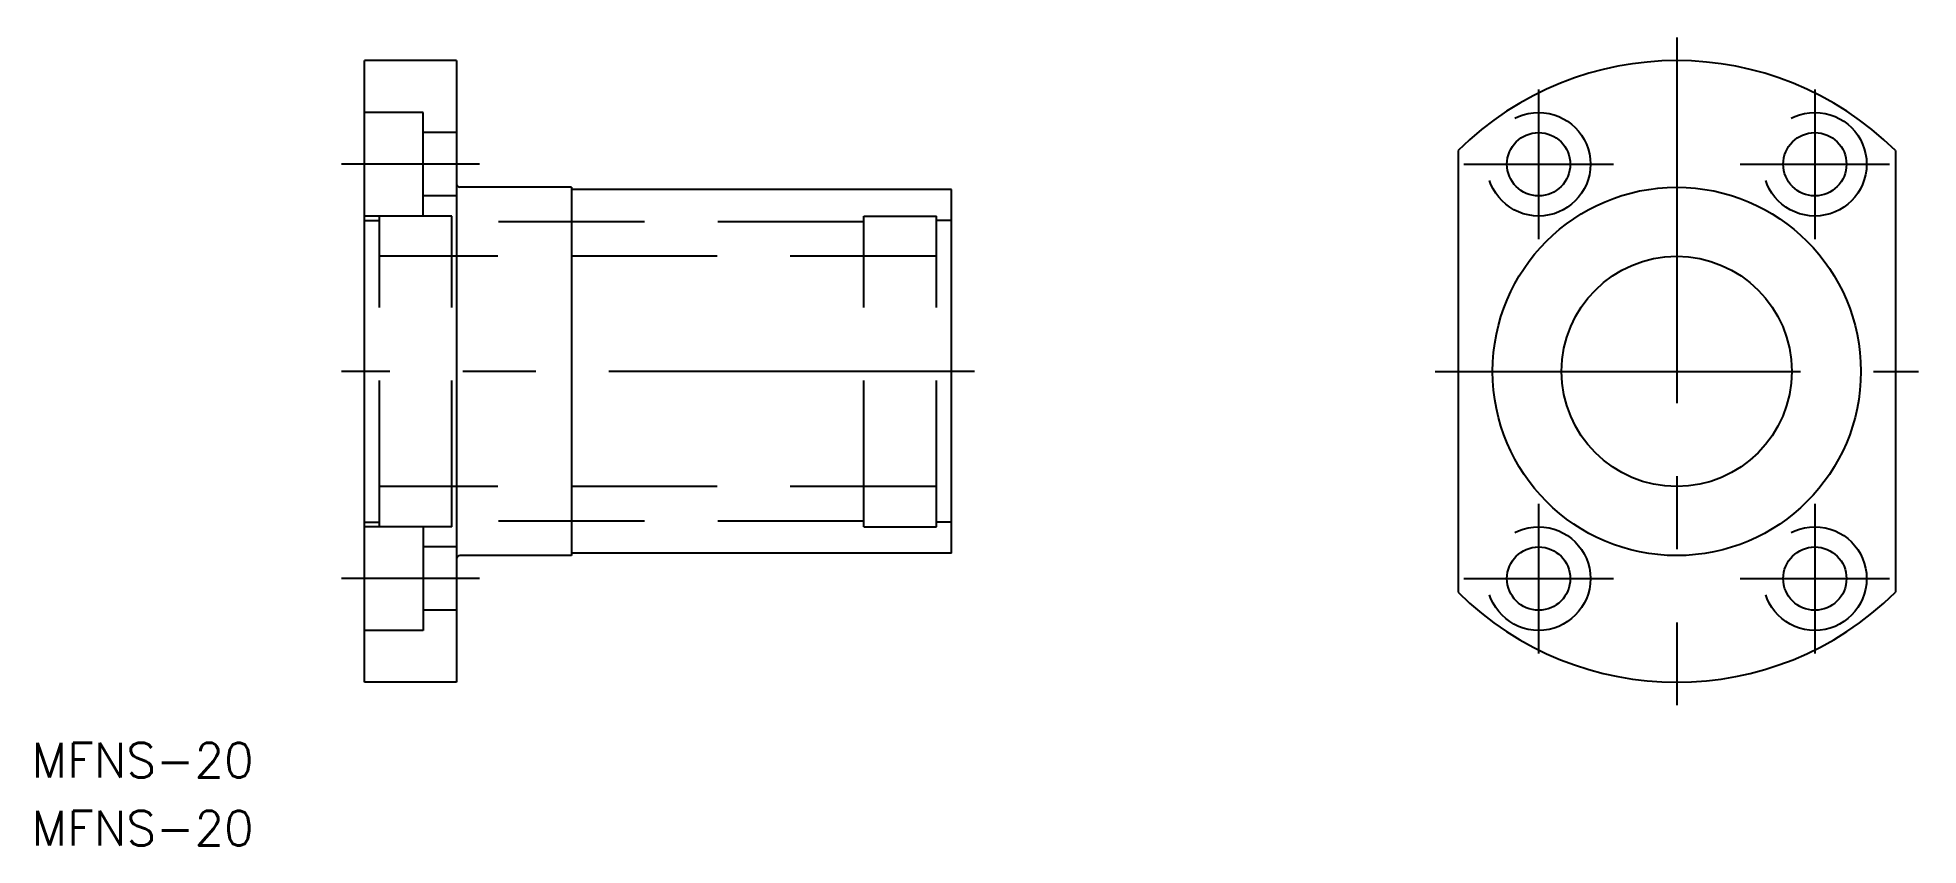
# Model space of a CAD drawing. Extents: x -28 to 135, y -41 to 29.
import ezdxf

# ---------------------------------------------------------------- set-up
doc = ezdxf.new("R2010")
doc.units = 0
doc.linetypes.add('CENTER', pattern=[50.8, 31.75, -6.35, 6.35, -6.35])
doc.linetypes.add('DASHED', pattern=[19.05, 12.7, -6.35])
doc.layers.get('0').update_dxf_attribs({"linetype": 'CONTINUOUS'})
doc.layers.add('CENTER', color=1, linetype='CENTER')
doc.styles.get("Standard").update_dxf_attribs({"font": 'txt.shx', "height": 3, "bigfont": 'bigfont.shx'})

msp = doc.modelspace()

# ---------------------------------------------------------------- linework, layer by layer
at = {"color": 7, "linetype": 'CONTINUOUS'}
for p, q in [((0, -27), (0, 27)), ((8, 27), (0, 27)), ((8, 27), (8, -27)), ((95.03, 19.18), (95.03, -19.18)), ((133.03, 19.18), (133.03, -19.18)), ((18, 16), (8.3, 16)), ((18, 16), (18, -16)), ((51, 15.8), (18, 15.8)), ((51, -15.8), (51, 15.8)), ((18, -16), (8.3, -16)), ((51, -15.8), (18, -15.8)), ((8, -27), (0, -27))]:
    msp.add_line(p, q, dxfattribs=at)
at = {"color": 3, "linetype": 'DASHED'}
for p, q in [((5.1, 22.5), (0, 22.5)), ((5.1, 13.5), (5.1, 22.5)), ((8, 20.75), (5.1, 20.75)), ((8, 15.25), (5.1, 15.25)), ((7.6, 13.5), (0, 13.5)), ((0, 13.1), (1.3, 13.1)), ((1.3, -13.5), (1.3, 13.5)), ((7.6, -13.5), (7.6, 13.5)), ((43.4, -13.5), (43.4, 13.5)), ((43.4, 13.5), (49.7, 13.5)), ((49.7, -13.5), (49.7, 13.5)), ((51, 13.1), (49.7, 13.1)), ((43.4, 13), (7.6, 13)), ((49.7, 10), (1.3, 10)), ((49.7, -10), (1.3, -10)), ((43.4, -13), (7.6, -13)), ((0, -13.1), (1.3, -13.1)), ((7.6, -13.5), (0, -13.5)), ((5.1, -13.5), (5.1, -22.5)), ((43.4, -13.5), (49.7, -13.5)), ((51, -13.1), (49.7, -13.1)), ((8, -15.25), (5.1, -15.25)), ((8, -20.75), (5.1, -20.75)), ((5.1, -22.5), (0, -22.5))]:
    msp.add_line(p, q, dxfattribs=at)
for centre in [(102.03, 18), (126.03, 18), (102.03, -18), (126.03, -18)]:
    msp.add_circle(centre, 4.5, dxfattribs=at)
at = {"color": 7, "linetype": 'CONTINUOUS'}
for centre, radius in [((102.03, 18), 2.75), ((126.03, 18), 2.75), ((114.03, 0), 16), ((114.03, 0), 10), ((102.03, -18), 2.75), ((126.03, -18), 2.75)]:
    msp.add_circle(centre, radius, dxfattribs=at)
for centre, radius, start, end in [((114.03, 0), 27, 45.2751, 134.7249), ((8.3, 16.3), 0.3, 180, 270), ((8.3, -16.3), 0.3, 90, 180), ((114.03, 0), 27, 225.2751, 314.7249)]:
    msp.add_arc(centre, radius, start, end, dxfattribs=at)
at = {"layer": 'CENTER', "color": 1, "linetype": 'CENTER'}
for p, q in [((114.03, 29), (114.03, -29)), ((102.03, 24.5), (102.03, 11.5)), ((126.03, 24.5), (126.03, 11.5)), ((10, 18), (-2, 18)), ((95.53, 18), (108.53, 18)), ((119.53, 18), (132.53, 18)), ((53, 0), (-2, 0)), ((93.03, 0), (135.03, 0)), ((102.03, -11.5), (102.03, -24.5)), ((126.03, -11.5), (126.03, -24.5)), ((10, -18), (-2, -18)), ((95.53, -18), (108.53, -18)), ((119.53, -18), (132.53, -18))]:
    msp.add_line(p, q, dxfattribs=at)

# ---------------------------------------------------------------- texts
at = {"color": 7, "linetype": 'CONTINUOUS'}
for p in [(-28.91, -35.28), (-28.91, -41.18)]:
    msp.add_text('MFNS-20', height=3, dxfattribs=at).set_placement(p)

doc.saveas('drawing.dxf')
